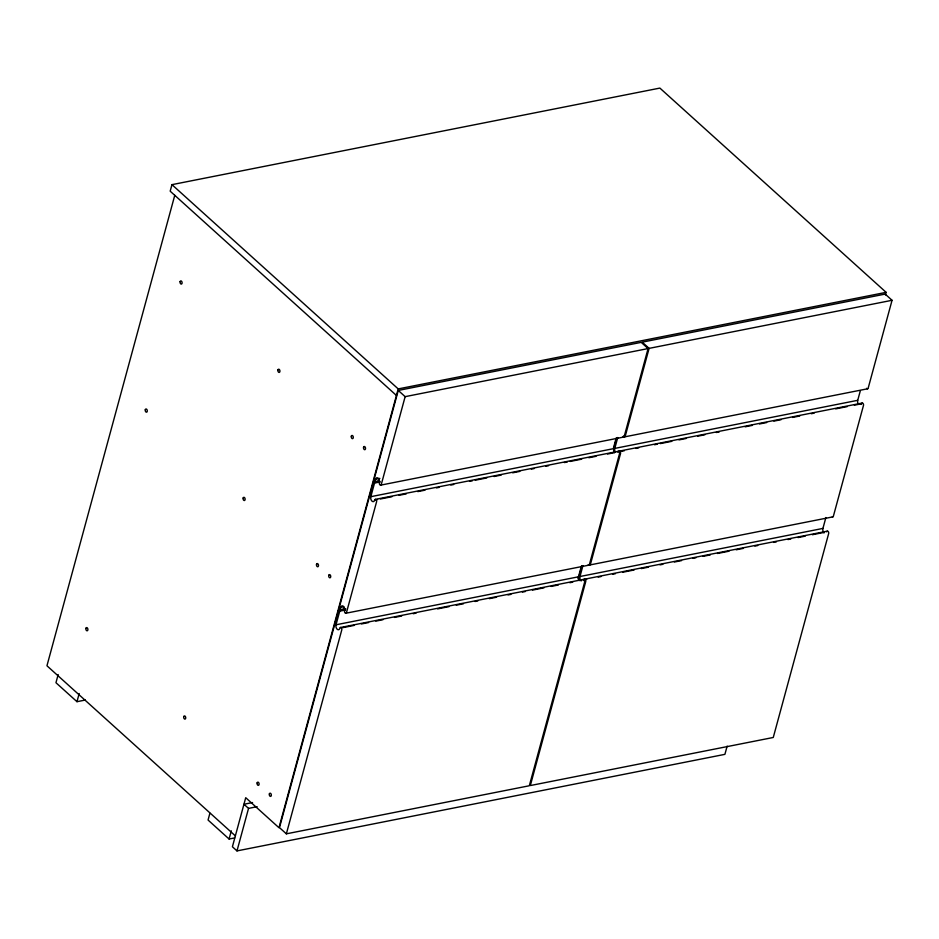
<?xml version="1.0" encoding="UTF-8"?>
<svg xmlns="http://www.w3.org/2000/svg" width="939" height="939" viewBox="0 0 939 939"><rect width="100%" height="100%" fill="white"/><g stroke="black" fill="none" stroke-linecap="round" stroke-linejoin="round"><path stroke-width="1.41" d="M885.418 294.963L886.123 292.346L659.882 88.09L171.954 184.654L170.182 191.192L396.422 395.448M174.76 195.335L46.95 665.774L235.36 835.863M58.171 674.542L55.953 682.723L76.975 701.691L85.402 700.024M76.975 701.691L79.193 693.522M209.902 813.221L208.059 820.04L229.081 839.02L234.691 837.905M229.081 839.02L231.299 830.839M727.138 746.118L724.908 754.346L236.98 850.91L248.542 808.385L243.952 804.254L252.556 802.552M171.954 184.654L398.206 388.91L278.977 827.729L245.725 797.704L232.403 846.767L236.98 850.91M344.331 608.988L338.58 610.127L279.482 827.623L286.36 833.832L529.314 785.755L584.704 581.887A1.632 0.998 78.8 0 0 584.234 579.786A1.632 0.998 78.8 0 0 582.919 579.832M379.133 480.885L373.382 482.024L338.873 609.035L340.024 610.068L345.775 608.93M622.921 436.835A1.632 0.998 78.8 0 0 624.247 436.33L648.086 348.569L641.208 342.359L398.265 390.436L373.675 480.932L374.825 481.965L379.145 481.108M286.36 833.832L341.761 629.963A1.632 0.998 78.8 0 0 341.174 627.733A1.632 0.998 78.8 0 0 339.848 628.238A3.263 1.984 78.8 0 1 337.195 629.236A3.263 1.984 78.8 0 1 336.021 624.787L339.73 611.16L338.58 610.127M340.024 610.068L340.763 607.345A3.263 1.984 78.8 0 1 343.416 606.348A3.263 1.984 78.8 0 1 344.59 610.796A1.632 0.998 78.8 0 0 345.165 613.014A1.632 0.998 78.8 0 0 346.491 612.521L376.562 501.86A1.632 0.998 78.8 0 0 375.976 499.63A1.632 0.998 78.8 0 0 374.649 500.135A3.263 1.984 78.8 0 1 371.997 501.133A3.263 1.984 78.8 0 1 370.823 496.684L374.532 483.057L373.382 482.024M374.825 481.965L375.565 479.242A3.263 1.984 78.8 0 1 378.217 478.244A3.263 1.984 78.8 0 1 379.391 482.693A1.632 0.998 78.8 0 0 379.978 484.911A1.632 0.998 78.8 0 0 381.304 484.418L405.143 396.657L398.265 390.436M577.931 578.788L581.394 566.076M613.507 447.856L616.195 437.973M579.668 580.619A3.263 1.984 78.8 0 1 578.964 576.71L581.934 565.806M614.47 452.516A3.263 1.984 78.8 0 1 613.777 448.607L616.735 437.703M581.159 580.959A3.263 1.984 78.8 0 1 579.985 576.511L582.943 565.607M615.491 452.316A3.263 1.984 78.8 0 1 614.787 448.408L617.756 437.504M866.65 388.288A1.632 0.998 78.8 0 0 868.199 388.053L892.05 300.292L885.172 294.083L642.229 342.16L649.107 348.369L625.257 436.13A1.632 0.998 78.8 0 1 623.508 436.025M824.102 532.871A3.263 1.984 78.8 0 1 822.928 528.422L825.886 517.518M858.434 404.228A3.263 1.984 78.8 0 1 857.73 400.319L860.324 390.788M398.206 388.91L886.123 292.346M405.143 396.657L648.086 348.569M649.107 348.369L892.05 300.292M375.565 479.242L379.884 478.385M374.532 483.057L380.283 481.918M380.753 485.123L623.707 437.046M624.717 436.846L867.659 388.769M370.823 496.684L613.777 448.607M614.787 448.408L857.73 400.319M375.189 499.419L618.132 451.342M619.153 451.143L862.096 403.066M374.649 500.135L377.525 499.56M380.401 498.996L391.903 496.719M399.087 495.299L406.27 493.879M417.773 491.602L424.968 490.181M436.459 487.904L439.335 487.329M450.837 485.052L453.713 484.489M469.523 481.355L472.399 480.791M475.275 480.216L486.778 477.939M493.961 476.519L501.156 475.099M512.659 472.822L519.842 471.401M531.345 469.124L534.221 468.549M545.712 466.284L548.587 465.709M564.409 462.575L567.285 462.011M570.161 461.448L581.652 459.171M588.847 457.739L596.03 456.319M607.533 454.042L614.716 452.621M621.489 451.283L624.365 450.72M635.856 448.443L638.731 447.868M654.553 444.746L657.429 444.17M660.305 443.607L671.796 441.33M678.991 439.898L686.174 438.478M697.677 436.201L704.86 434.78M716.363 432.503L719.239 431.94M745.12 426.822L752.303 425.39M759.487 423.97L766.682 422.55M773.865 421.13L781.048 419.71M792.551 417.432L799.746 416M811.237 413.735L814.113 413.16M835.675 408.888L847.178 406.622M854.373 405.19L861.556 403.77A3.263 1.984 78.8 0 1 861.298 404.416M340.763 607.345L343.639 606.77M339.73 611.16L345.482 610.021M345.951 613.226L588.894 565.149M589.915 564.949L832.858 516.873M336.021 624.787L578.964 576.71M579.985 576.511L822.928 528.422M340.388 627.522L583.33 579.445M584.351 579.246L827.294 531.169M342.723 627.663L354.226 625.397M361.409 623.966L368.593 622.545M375.788 621.125L382.971 619.705M394.474 617.428L401.657 616.007M413.16 613.73L416.036 613.155M437.597 608.895L449.1 606.617M456.284 605.197L463.479 603.765M474.97 601.488L477.845 600.925M489.348 598.648L496.531 597.227M508.034 594.95L510.91 594.387M522.413 592.11L525.288 591.535M532.472 590.115L543.974 587.837M551.158 586.417L558.353 584.997M569.856 582.72L572.731 582.145M583.553 580.607A3.263 1.984 78.8 0 0 583.812 579.95L586.675 579.386M598.178 577.109L601.054 576.546M612.557 574.269L615.432 573.694M622.616 572.274L634.118 569.996M641.302 568.576L648.497 567.156M660 564.879L662.875 564.304M674.366 562.027L681.561 560.606M693.064 558.329L695.94 557.766M703.123 556.346L710.307 554.914M717.502 553.494L728.993 551.216M736.188 549.796L743.371 548.376M754.874 546.099L757.75 545.536M773.56 542.402L776.436 541.838M787.938 539.561L790.814 538.986M797.997 537.566L805.192 536.146M812.376 534.725L823.879 532.448M248.542 808.385L257.145 806.683M589.129 564.738A1.632 0.998 78.8 0 0 590.455 564.233L620.526 453.572A1.632 0.998 78.8 0 0 619.94 451.354A1.632 0.998 78.8 0 0 618.613 451.859M861.873 403.207A1.632 0.998 78.8 0 1 863.117 403.547A1.632 0.998 78.8 0 1 863.469 405.495L833.398 516.157A1.632 0.998 78.8 0 1 832.33 516.837M583.812 579.95A1.632 0.998 78.8 0 1 585.126 579.457A1.632 0.998 78.8 0 1 585.713 581.675L530.324 785.556L773.266 737.479L828.656 533.598A1.632 0.998 78.8 0 0 828.081 531.38A1.632 0.998 78.8 0 0 826.754 531.873M588.119 564.938A1.632 0.998 78.8 0 0 589.434 564.433L619.505 453.783A1.632 0.998 78.8 0 0 618.918 451.553A1.632 0.998 78.8 0 0 617.592 452.058M328.767 575.29A1.632 0.998 78.8 0 0 329.835 577.802A1.632 0.998 78.8 0 0 330.528 575.501A1.632 0.998 78.8 0 0 328.767 575.29M316.525 564.292A1.632 0.998 78.8 0 0 317.64 566.769A1.632 0.998 78.8 0 0 318.274 564.409A1.632 0.998 78.8 0 0 316.525 564.292M85.919 628.332A1.632 0.998 78.8 0 0 87.045 630.797A1.632 0.998 78.8 0 0 87.667 628.414A1.632 0.998 78.8 0 0 85.919 628.332M257.133 782.891A1.632 0.998 78.8 0 0 258.248 785.356A1.632 0.998 78.8 0 0 258.882 782.997A1.632 0.998 78.8 0 0 257.133 782.891M145.299 409.744A1.632 0.998 78.8 0 0 146.437 412.198A1.632 0.998 78.8 0 0 147.059 409.815A1.632 0.998 78.8 0 0 145.299 409.744M243.166 497.987A1.632 0.998 78.8 0 0 244.21 500.522A1.632 0.998 78.8 0 0 244.926 498.233A1.632 0.998 78.8 0 0 243.166 497.987M269.376 793.878A1.632 0.998 78.8 0 0 270.444 796.401A1.632 0.998 78.8 0 0 271.136 794.089A1.632 0.998 78.8 0 0 269.376 793.878M183.774 716.574A1.632 0.998 78.8 0 0 184.819 719.11A1.632 0.998 78.8 0 0 185.535 716.833A1.632 0.998 78.8 0 0 183.774 716.574M277.967 369.884A1.632 0.998 78.8 0 0 279.012 372.419A1.632 0.998 78.8 0 0 279.74 370.13A1.632 0.998 78.8 0 0 277.967 369.884M180.112 281.641A1.632 0.998 78.8 0 0 181.239 284.094A1.632 0.998 78.8 0 0 181.861 281.712A1.632 0.998 78.8 0 0 180.112 281.641M363.569 447.187A1.632 0.998 78.8 0 0 364.637 449.699A1.632 0.998 78.8 0 0 365.33 447.398A1.632 0.998 78.8 0 0 363.569 447.187M351.327 436.189A1.632 0.998 78.8 0 0 352.442 438.666A1.632 0.998 78.8 0 0 353.076 436.306A1.632 0.998 78.8 0 0 351.327 436.189"/></g></svg>
